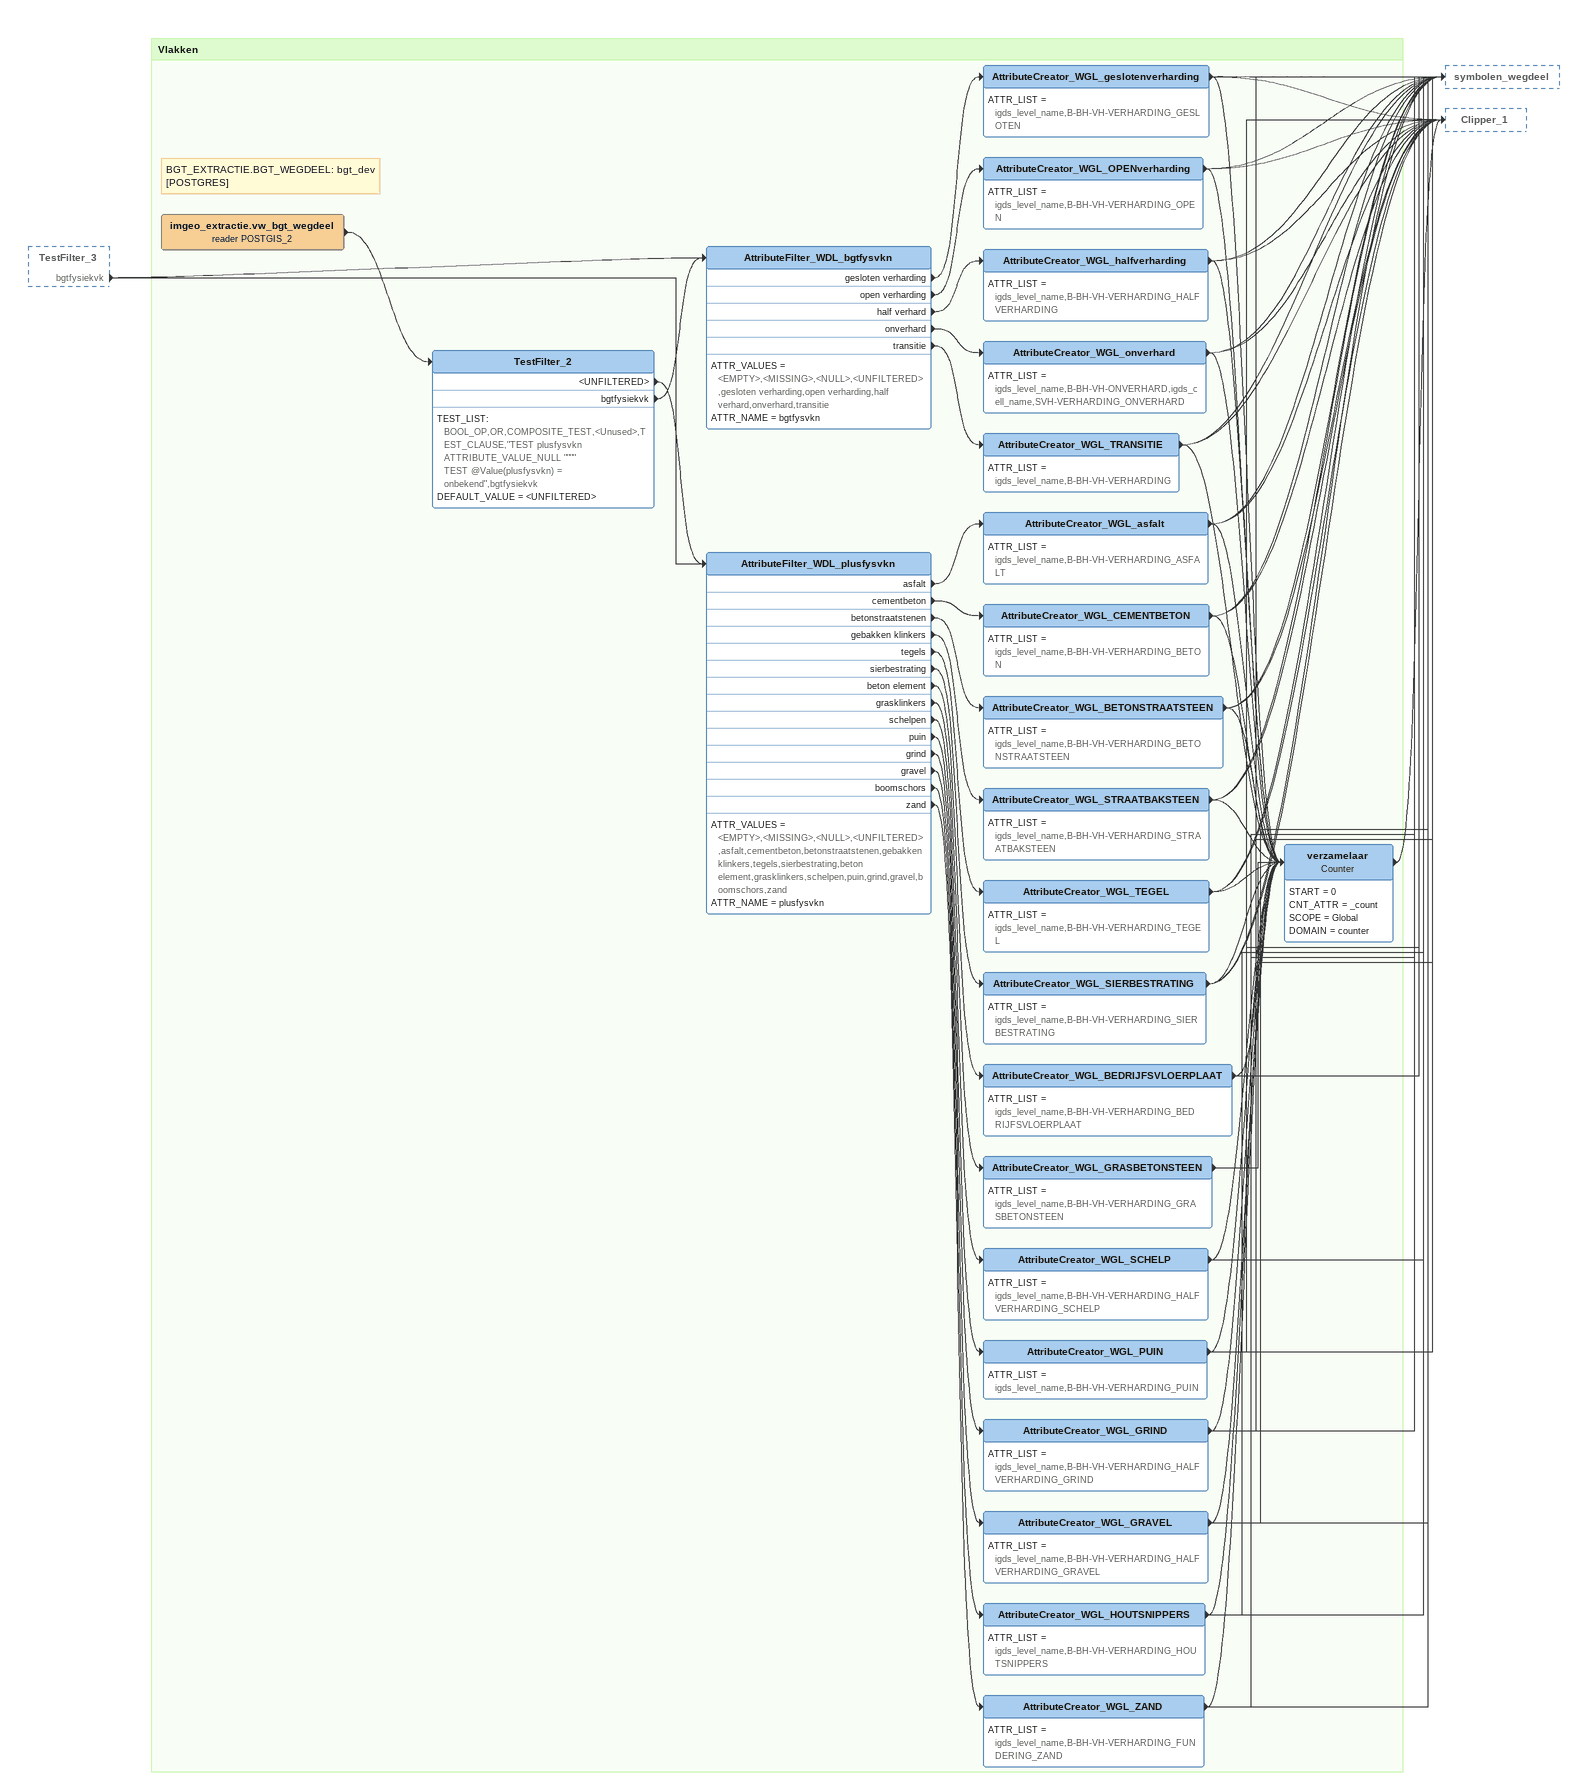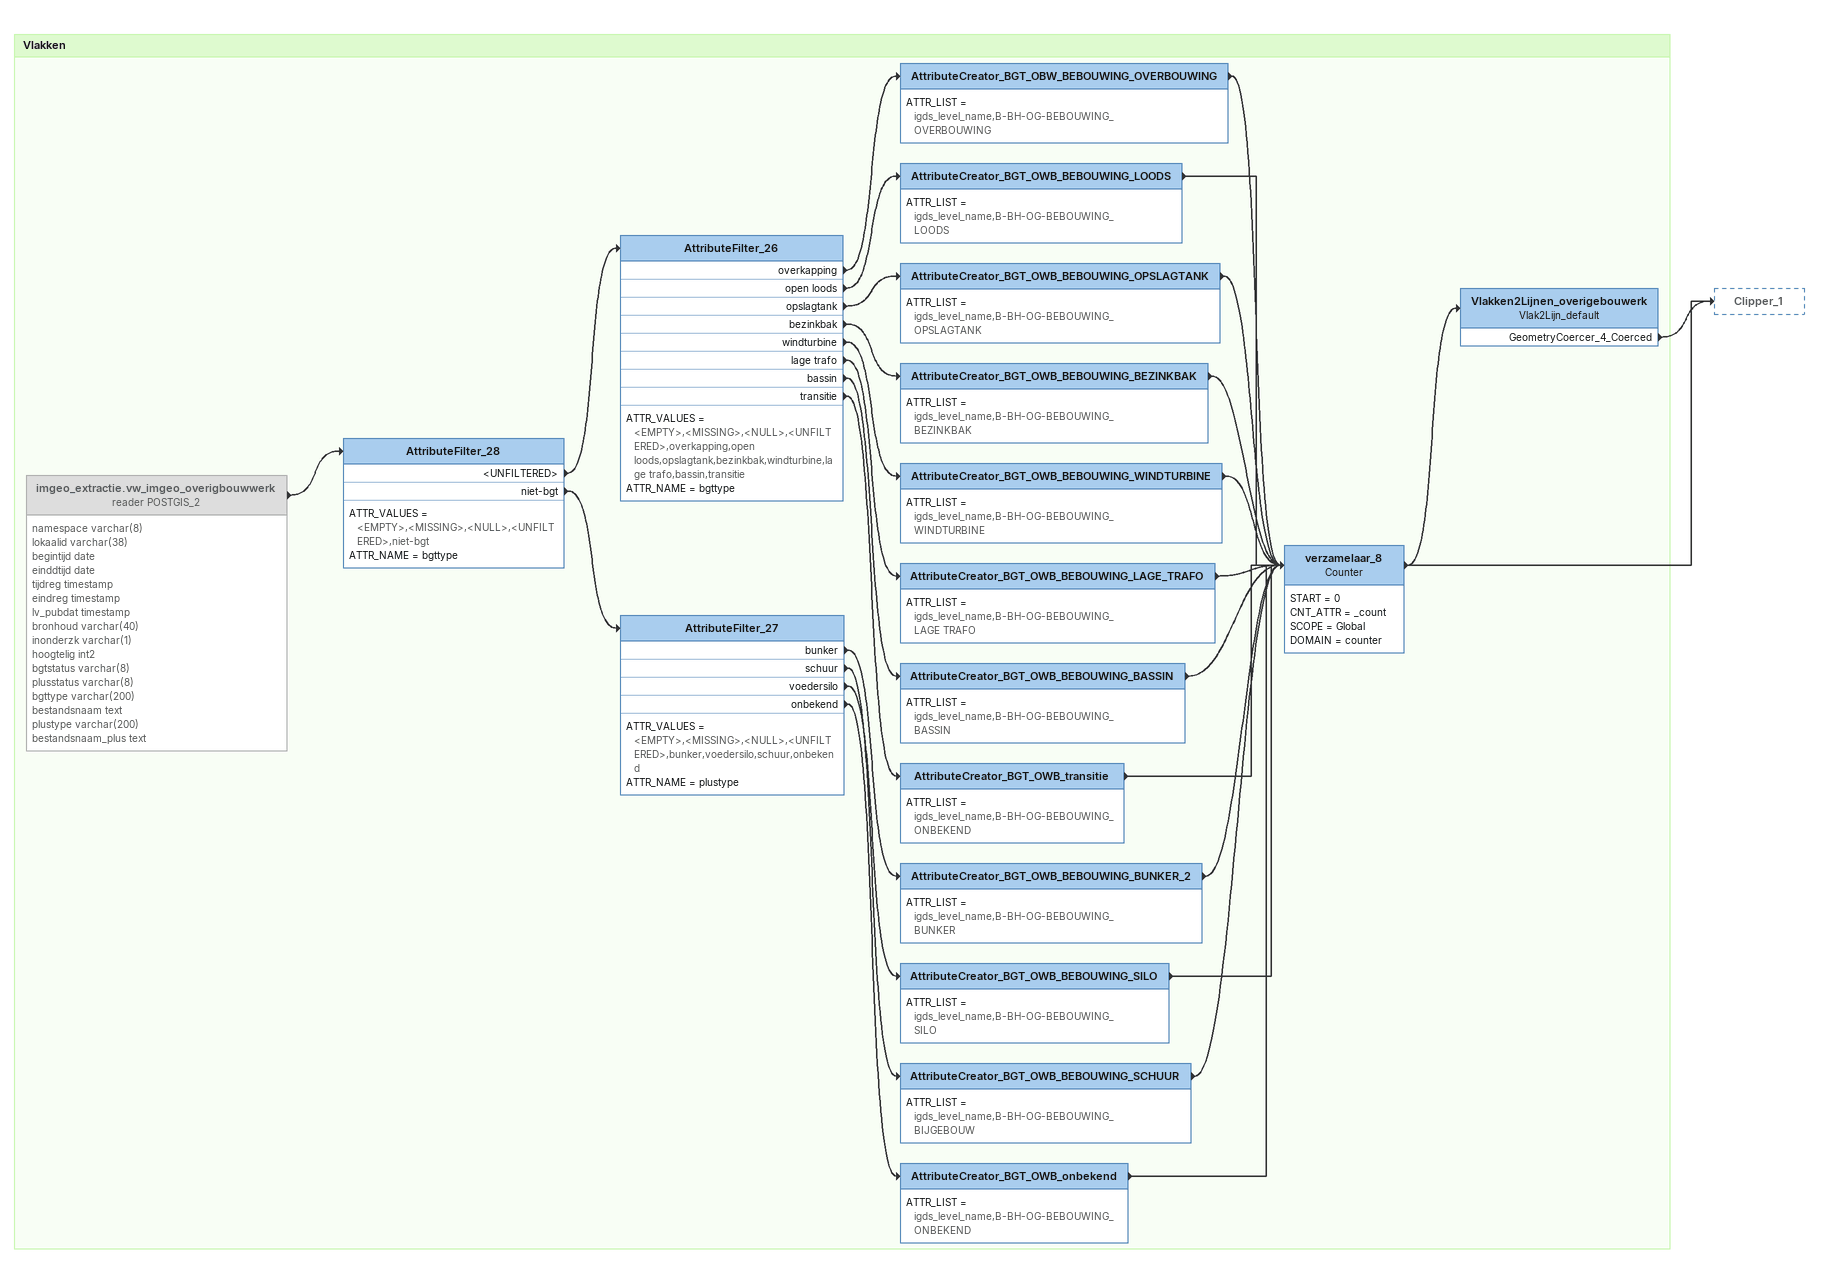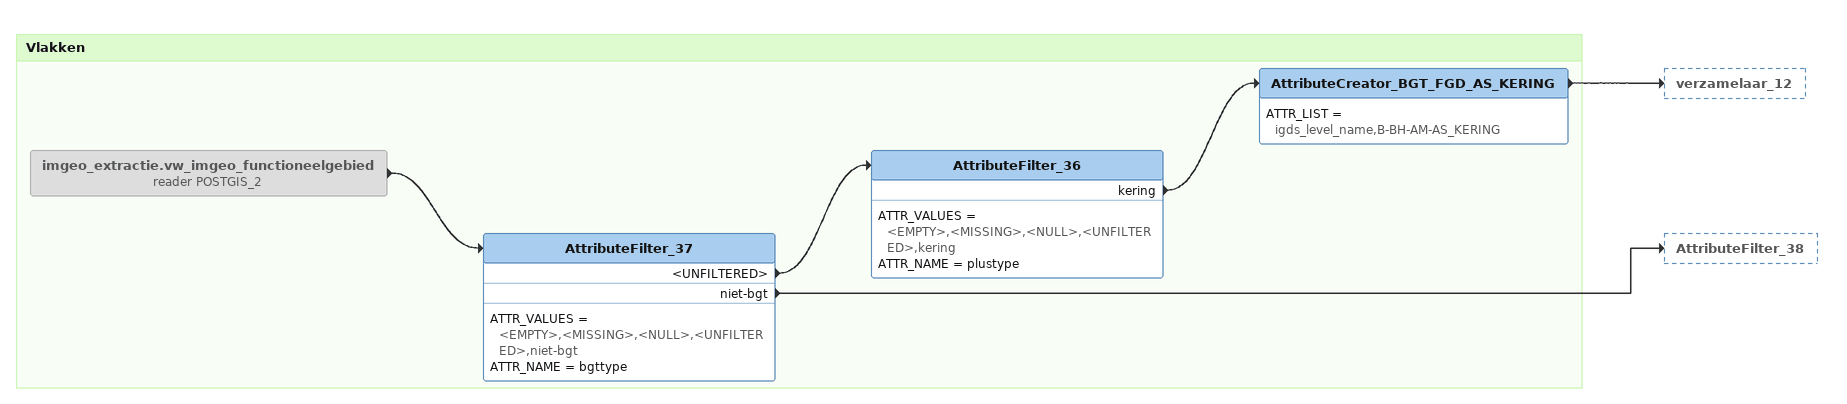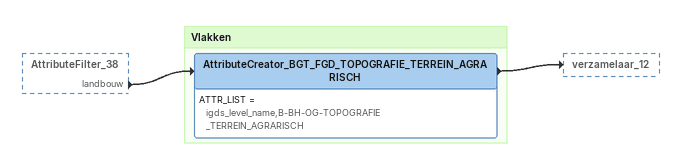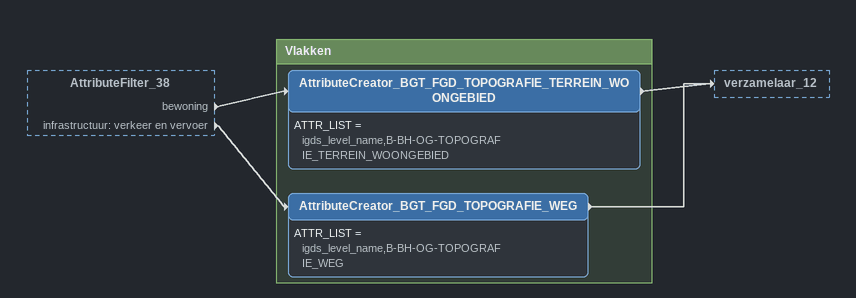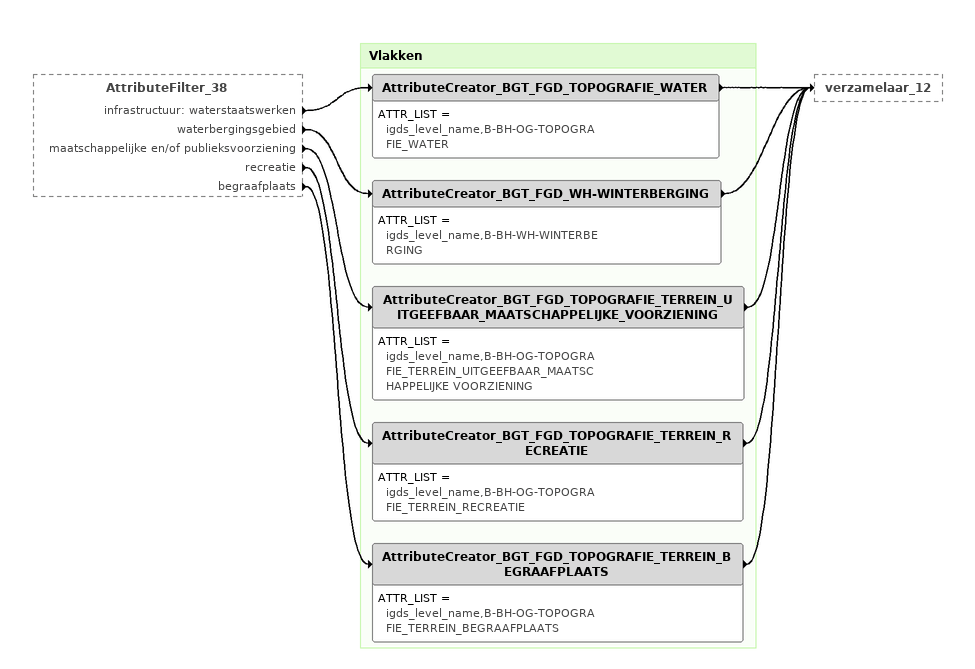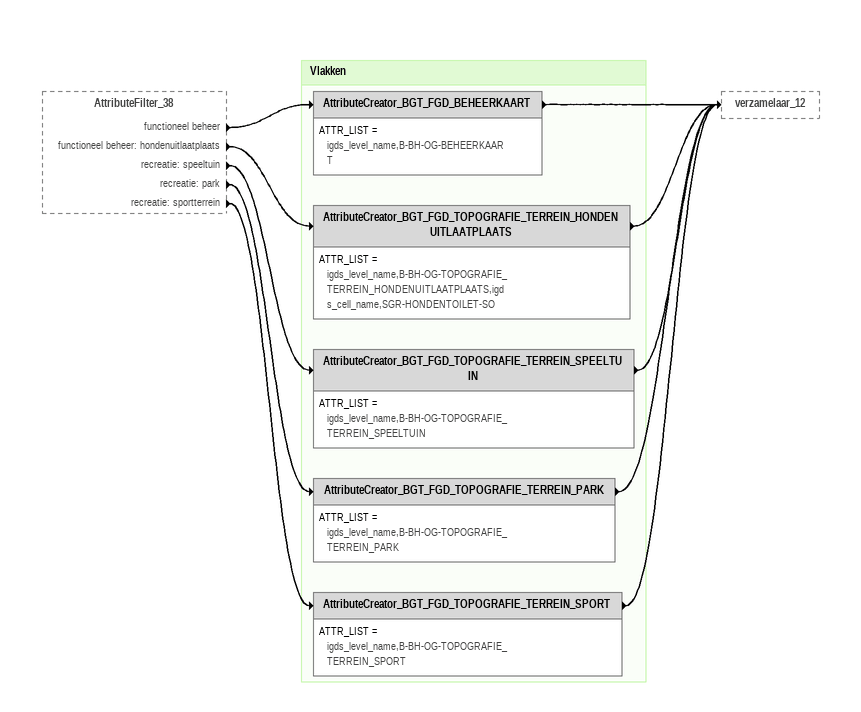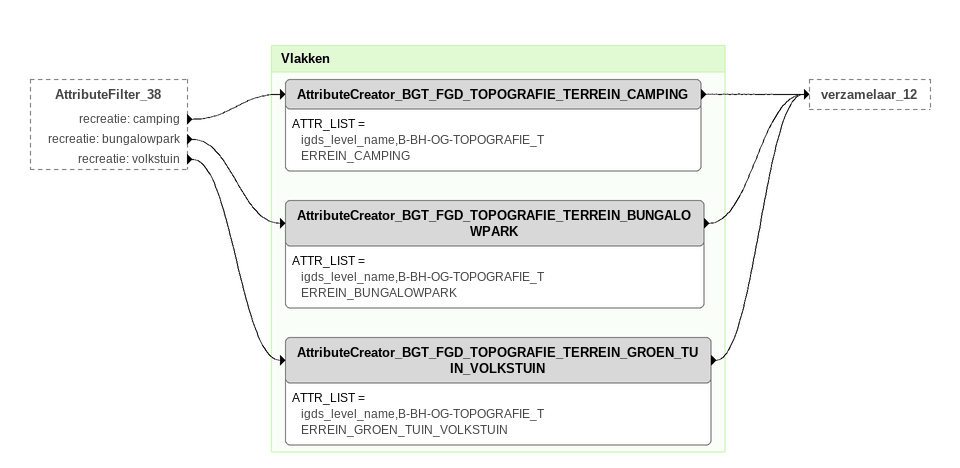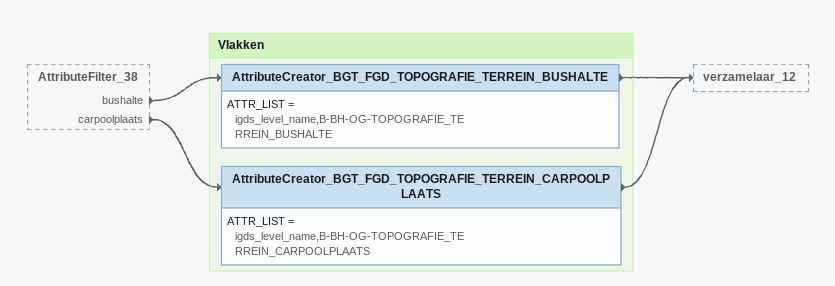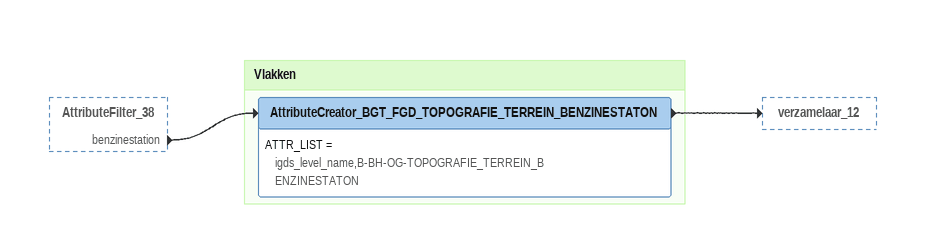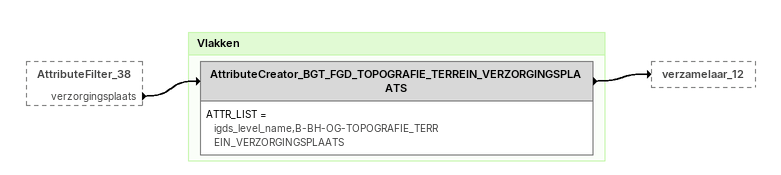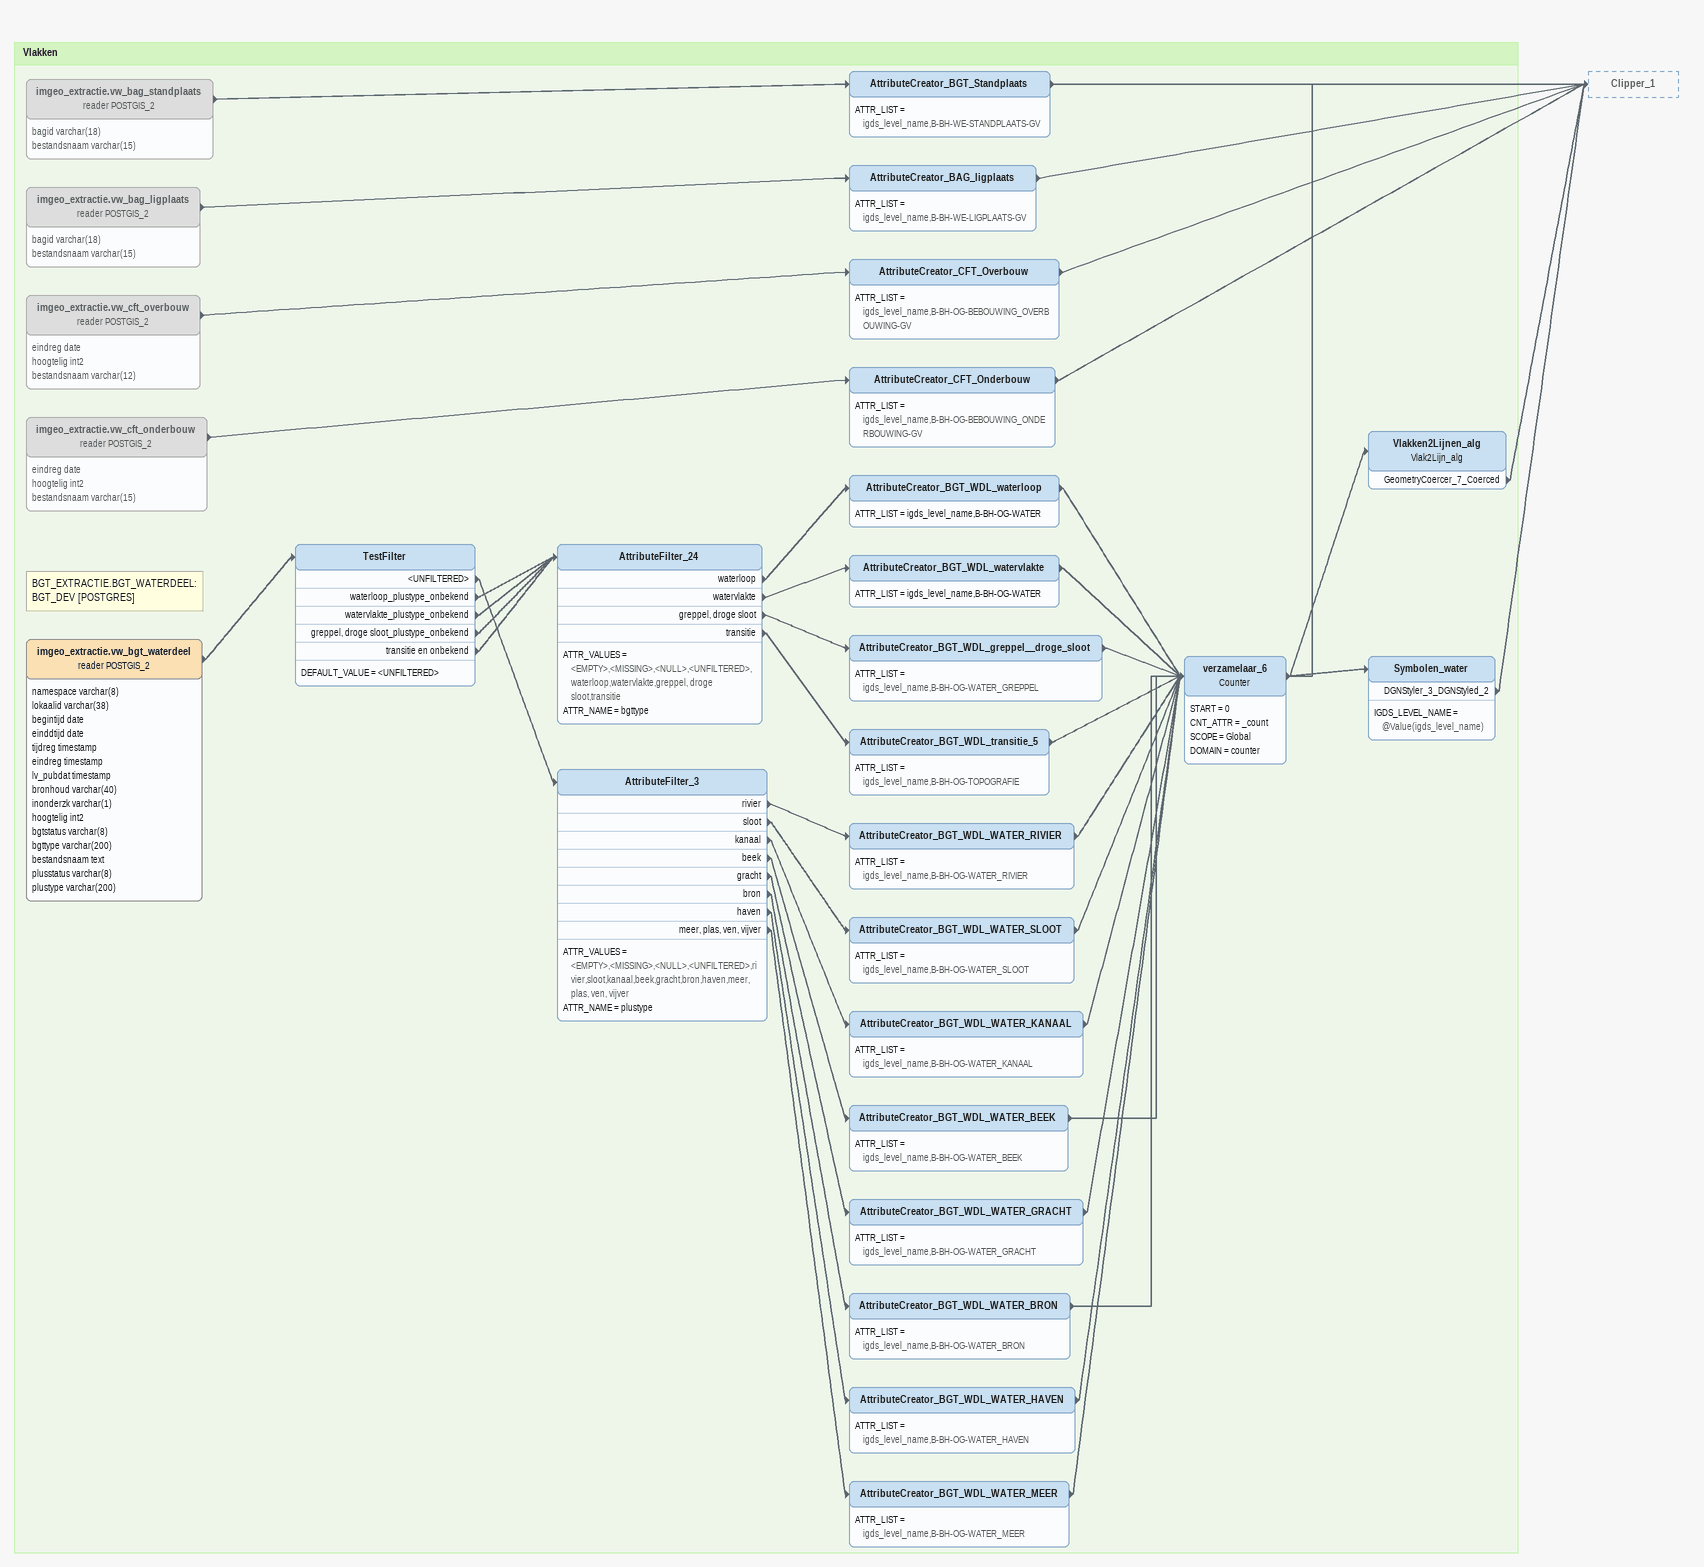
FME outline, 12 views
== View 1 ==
TestFilter_3 [outside]
    bgtfysiekvk -> AttributeFilter_WDL_plusfysvkn
    bgtfysiekvk -> AttributeFilter_WDL_bgtfysvkn

Bookmark: Vlakken
Note: BGT_EXTRACTIE.BGT_WEGDEEL: bgt_dev [POSTGRES]
imgeo_extractie.vw_bgt_wegdeel (reader POSTGIS_2)
    -> TestFilter_2
TestFilter_2
    TEST_LIST:
      BOOL_OP,OR,COMPOSITE_TEST,<Unused>,TEST_CLAUSE,"TEST plusfysvkn ATTRIBUTE_VALUE_NULL """"
      TEST @Value(plusfysvkn) = onbekend",bgtfysiekvk
    DEFAULT_VALUE = <UNFILTERED>
    <UNFILTERED> -> AttributeFilter_WDL_plusfysvkn
    bgtfysiekvk -> AttributeFilter_WDL_bgtfysvkn
AttributeFilter_WDL_bgtfysvkn
    ATTR_VALUES = <EMPTY>,<MISSING>,<NULL>,<UNFILTERED>,gesloten verharding,open verharding,half verhard,onverhard,transitie
    ATTR_NAME = bgtfysvkn
    gesloten verharding -> AttributeCreator_WGL_geslotenverharding
    open verharding -> AttributeCreator_WGL_OPENverharding
    half verhard -> AttributeCreator_WGL_halfverharding
    onverhard -> AttributeCreator_WGL_onverhard
    transitie -> AttributeCreator_WGL_TRANSITIE
AttributeCreator_WGL_geslotenverharding
    ATTR_LIST = igds_level_name,B-BH-VH-VERHARDING_GESLOTEN
    -> verzamelaar
    -> symbolen_wegdeel
    -> Clipper_1
AttributeCreator_WGL_OPENverharding
    ATTR_LIST = igds_level_name,B-BH-VH-VERHARDING_OPEN
    -> verzamelaar
    -> symbolen_wegdeel
    -> Clipper_1
AttributeCreator_WGL_halfverharding
    ATTR_LIST = igds_level_name,B-BH-VH-VERHARDING_HALFVERHARDING
    -> verzamelaar
    -> symbolen_wegdeel
    -> Clipper_1
AttributeCreator_WGL_onverhard
    ATTR_LIST = igds_level_name,B-BH-VH-ONVERHARD,igds_cell_name,SVH-VERHARDING_ONVERHARD
    -> verzamelaar
    -> symbolen_wegdeel
    -> Clipper_1
AttributeCreator_WGL_TRANSITIE
    ATTR_LIST = igds_level_name,B-BH-VH-VERHARDING
    -> verzamelaar
    -> symbolen_wegdeel
    -> Clipper_1
AttributeFilter_WDL_plusfysvkn
    ATTR_VALUES = <EMPTY>,<MISSING>,<NULL>,<UNFILTERED>,asfalt,cementbeton,betonstraatstenen,gebakken klinkers,tegels,sierbestrating,beton element,grasklinkers,schelpen,puin,grind,gravel,boomschors,zand
    ATTR_NAME = plusfysvkn
    asfalt -> AttributeCreator_WGL_asfalt
    cementbeton -> AttributeCreator_WGL_CEMENTBETON
    betonstraatstenen -> AttributeCreator_WGL_BETONSTRAATSTEEN
    gebakken klinkers -> AttributeCreator_WGL_STRAATBAKSTEEN
    tegels -> AttributeCreator_WGL_TEGEL
    sierbestrating -> AttributeCreator_WGL_SIERBESTRATING
    beton element -> AttributeCreator_WGL_BEDRIJFSVLOERPLAAT
    grasklinkers -> AttributeCreator_WGL_GRASBETONSTEEN
    schelpen -> AttributeCreator_WGL_SCHELP
    puin -> AttributeCreator_WGL_PUIN
    grind -> AttributeCreator_WGL_GRIND
    gravel -> AttributeCreator_WGL_GRAVEL
    boomschors -> AttributeCreator_WGL_HOUTSNIPPERS
    zand -> AttributeCreator_WGL_ZAND
AttributeCreator_WGL_asfalt
    ATTR_LIST = igds_level_name,B-BH-VH-VERHARDING_ASFALT
    -> verzamelaar
    -> symbolen_wegdeel
    -> Clipper_1
AttributeCreator_WGL_CEMENTBETON
    ATTR_LIST = igds_level_name,B-BH-VH-VERHARDING_BETON
    -> verzamelaar
    -> symbolen_wegdeel
    -> Clipper_1
AttributeCreator_WGL_BETONSTRAATSTEEN
    ATTR_LIST = igds_level_name,B-BH-VH-VERHARDING_BETONSTRAATSTEEN
    -> verzamelaar
    -> symbolen_wegdeel
    -> Clipper_1
AttributeCreator_WGL_STRAATBAKSTEEN
    ATTR_LIST = igds_level_name,B-BH-VH-VERHARDING_STRAATBAKSTEEN
    -> verzamelaar
    -> symbolen_wegdeel
    -> Clipper_1
AttributeCreator_WGL_TEGEL
    ATTR_LIST = igds_level_name,B-BH-VH-VERHARDING_TEGEL
    -> verzamelaar
    -> symbolen_wegdeel
    -> Clipper_1
AttributeCreator_WGL_SIERBESTRATING
    ATTR_LIST = igds_level_name,B-BH-VH-VERHARDING_SIERBESTRATING
    -> verzamelaar
    -> symbolen_wegdeel
    -> Clipper_1
AttributeCreator_WGL_BEDRIJFSVLOERPLAAT
    ATTR_LIST = igds_level_name,B-BH-VH-VERHARDING_BEDRIJFSVLOERPLAAT
    -> verzamelaar
    -> symbolen_wegdeel
    -> Clipper_1
AttributeCreator_WGL_GRASBETONSTEEN
    ATTR_LIST = igds_level_name,B-BH-VH-VERHARDING_GRASBETONSTEEN
    -> verzamelaar
    -> symbolen_wegdeel
    -> Clipper_1
AttributeCreator_WGL_SCHELP
    ATTR_LIST = igds_level_name,B-BH-VH-VERHARDING_HALFVERHARDING_SCHELP
    -> verzamelaar
    -> symbolen_wegdeel
    -> Clipper_1
AttributeCreator_WGL_PUIN
    ATTR_LIST = igds_level_name,B-BH-VH-VERHARDING_PUIN
    -> verzamelaar
    -> symbolen_wegdeel
    -> Clipper_1
AttributeCreator_WGL_GRIND
    ATTR_LIST = igds_level_name,B-BH-VH-VERHARDING_HALFVERHARDING_GRIND
    -> verzamelaar
    -> symbolen_wegdeel
    -> Clipper_1
AttributeCreator_WGL_GRAVEL
    ATTR_LIST = igds_level_name,B-BH-VH-VERHARDING_HALFVERHARDING_GRAVEL
    -> verzamelaar
    -> symbolen_wegdeel
    -> Clipper_1
AttributeCreator_WGL_HOUTSNIPPERS
    ATTR_LIST = igds_level_name,B-BH-VH-VERHARDING_HOUTSNIPPERS
    -> verzamelaar
    -> symbolen_wegdeel
    -> Clipper_1
AttributeCreator_WGL_ZAND
    ATTR_LIST = igds_level_name,B-BH-VH-VERHARDING_FUNDERING_ZAND
    -> verzamelaar
    -> symbolen_wegdeel
    -> Clipper_1
verzamelaar: Counter
    START = 0
    CNT_ATTR = _count
    SCOPE = Global
    DOMAIN = counter
    -> Clipper_1

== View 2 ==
Bookmark: Vlakken
imgeo_extractie.vw_imgeo_overigbouwwerk (reader POSTGIS_2) [off]
    attributes: namespace varchar(8), lokaalid varchar(38), begintijd date, einddtijd date, tijdreg timestamp, eindreg timestamp, lv_pubdat timestamp, bronhoud varchar(40), inonderzk varchar(1), hoogtelig int2, bgtstatus varchar(8), plusstatus varchar(8), bgttype varchar(200), bestandsnaam text, plustype varchar(200), bestandsnaam_plus text
    -> AttributeFilter_28
AttributeFilter_28
    ATTR_VALUES = <EMPTY>,<MISSING>,<NULL>,<UNFILTERED>,niet-bgt
    ATTR_NAME = bgttype
    <UNFILTERED> -> AttributeFilter_26
    niet-bgt -> AttributeFilter_27
AttributeFilter_26
    ATTR_VALUES = <EMPTY>,<MISSING>,<NULL>,<UNFILTERED>,overkapping,open loods,opslagtank,bezinkbak,windturbine,lage trafo,bassin,transitie
    ATTR_NAME = bgttype
    overkapping -> AttributeCreator_BGT_OBW_BEBOUWING_OVERBOUWING
    open loods -> AttributeCreator_BGT_OWB_BEBOUWING_LOODS
    opslagtank -> AttributeCreator_BGT_OWB_BEBOUWING_OPSLAGTANK
    bezinkbak -> AttributeCreator_BGT_OWB_BEBOUWING_BEZINKBAK
    windturbine -> AttributeCreator_BGT_OWB_BEBOUWING_WINDTURBINE
    lage trafo -> AttributeCreator_BGT_OWB_BEBOUWING_LAGE_TRAFO
    bassin -> AttributeCreator_BGT_OWB_BEBOUWING_BASSIN
    transitie -> AttributeCreator_BGT_OWB_transitie
AttributeCreator_BGT_OBW_BEBOUWING_OVERBOUWING
    ATTR_LIST = igds_level_name,B-BH-OG-BEBOUWING_OVERBOUWING
    -> verzamelaar_8
AttributeCreator_BGT_OWB_BEBOUWING_LOODS
    ATTR_LIST = igds_level_name,B-BH-OG-BEBOUWING_LOODS
    -> verzamelaar_8
AttributeCreator_BGT_OWB_BEBOUWING_OPSLAGTANK
    ATTR_LIST = igds_level_name,B-BH-OG-BEBOUWING_OPSLAGTANK
    -> verzamelaar_8
AttributeCreator_BGT_OWB_BEBOUWING_BEZINKBAK
    ATTR_LIST = igds_level_name,B-BH-OG-BEBOUWING_BEZINKBAK
    -> verzamelaar_8
AttributeCreator_BGT_OWB_BEBOUWING_WINDTURBINE
    ATTR_LIST = igds_level_name,B-BH-OG-BEBOUWING_WINDTURBINE
    -> verzamelaar_8
AttributeCreator_BGT_OWB_BEBOUWING_LAGE_TRAFO
    ATTR_LIST = igds_level_name,B-BH-OG-BEBOUWING_LAGE TRAFO
    -> verzamelaar_8
AttributeCreator_BGT_OWB_BEBOUWING_BASSIN
    ATTR_LIST = igds_level_name,B-BH-OG-BEBOUWING_BASSIN
    -> verzamelaar_8
AttributeCreator_BGT_OWB_transitie
    ATTR_LIST = igds_level_name,B-BH-OG-BEBOUWING_ONBEKEND
    -> verzamelaar_8
AttributeFilter_27
    ATTR_VALUES = <EMPTY>,<MISSING>,<NULL>,<UNFILTERED>,bunker,voedersilo,schuur,onbekend
    ATTR_NAME = plustype
    bunker -> AttributeCreator_BGT_OWB_BEBOUWING_BUNKER_2
    schuur -> AttributeCreator_BGT_OWB_BEBOUWING_SCHUUR
    voedersilo -> AttributeCreator_BGT_OWB_BEBOUWING_SILO
    onbekend -> AttributeCreator_BGT_OWB_onbekend
AttributeCreator_BGT_OWB_BEBOUWING_BUNKER_2
    ATTR_LIST = igds_level_name,B-BH-OG-BEBOUWING_BUNKER
    -> verzamelaar_8
AttributeCreator_BGT_OWB_BEBOUWING_SILO
    ATTR_LIST = igds_level_name,B-BH-OG-BEBOUWING_SILO
    -> verzamelaar_8
AttributeCreator_BGT_OWB_BEBOUWING_SCHUUR
    ATTR_LIST = igds_level_name,B-BH-OG-BEBOUWING_BIJGEBOUW
    -> verzamelaar_8
AttributeCreator_BGT_OWB_onbekend
    ATTR_LIST = igds_level_name,B-BH-OG-BEBOUWING_ONBEKEND
    -> verzamelaar_8
verzamelaar_8: Counter
    START = 0
    CNT_ATTR = _count
    SCOPE = Global
    DOMAIN = counter
    -> Vlakken2Lijnen_overigebouwerk
    -> Clipper_1
Vlakken2Lijnen_overigebouwerk: Vlak2Lijn_default
    GeometryCoercer_4_Coerced -> Clipper_1

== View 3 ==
Bookmark: Vlakken
imgeo_extractie.vw_imgeo_functioneelgebied (reader POSTGIS_2) [off]
    -> AttributeFilter_37
AttributeFilter_37
    ATTR_VALUES = <EMPTY>,<MISSING>,<NULL>,<UNFILTERED>,niet-bgt
    ATTR_NAME = bgttype
    <UNFILTERED> -> AttributeFilter_36
    niet-bgt -> AttributeFilter_38
AttributeFilter_36
    ATTR_VALUES = <EMPTY>,<MISSING>,<NULL>,<UNFILTERED>,kering
    ATTR_NAME = plustype
    kering -> AttributeCreator_BGT_FGD_AS_KERING
AttributeCreator_BGT_FGD_AS_KERING
    ATTR_LIST = igds_level_name,B-BH-AM-AS_KERING
    -> verzamelaar_12

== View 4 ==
AttributeFilter_38 [outside]
    landbouw -> AttributeCreator_BGT_FGD_TOPOGRAFIE_TERREIN_AGRARISCH

Bookmark: Vlakken
AttributeCreator_BGT_FGD_TOPOGRAFIE_TERREIN_AGRARISCH
    ATTR_LIST = igds_level_name,B-BH-OG-TOPOGRAFIE_TERREIN_AGRARISCH
    -> verzamelaar_12

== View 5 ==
AttributeFilter_38 [outside]
    bewoning -> AttributeCreator_BGT_FGD_TOPOGRAFIE_TERREIN_WOONGEBIED
    infrastructuur: verkeer en vervoer -> AttributeCreator_BGT_FGD_TOPOGRAFIE_WEG

Bookmark: Vlakken
AttributeCreator_BGT_FGD_TOPOGRAFIE_TERREIN_WOONGEBIED
    ATTR_LIST = igds_level_name,B-BH-OG-TOPOGRAFIE_TERREIN_WOONGEBIED
    -> verzamelaar_12
AttributeCreator_BGT_FGD_TOPOGRAFIE_WEG
    ATTR_LIST = igds_level_name,B-BH-OG-TOPOGRAFIE_WEG
    -> verzamelaar_12

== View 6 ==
AttributeFilter_38 [outside]
    infrastructuur: waterstaatswerken -> AttributeCreator_BGT_FGD_TOPOGRAFIE_WATER
    waterbergingsgebied -> AttributeCreator_BGT_FGD_WH-WINTERBERGING
    maatschappelijke en/of publieksvoorziening -> AttributeCreator_BGT_FGD_TOPOGRAFIE_TERREIN_UITGEEFBAAR_MAATSCHAPPELIJKE_VOORZIENING
    recreatie -> AttributeCreator_BGT_FGD_TOPOGRAFIE_TERREIN_RECREATIE
    begraafplaats -> AttributeCreator_BGT_FGD_TOPOGRAFIE_TERREIN_BEGRAAFPLAATS

Bookmark: Vlakken
AttributeCreator_BGT_FGD_TOPOGRAFIE_WATER
    ATTR_LIST = igds_level_name,B-BH-OG-TOPOGRAFIE_WATER
    -> verzamelaar_12
AttributeCreator_BGT_FGD_WH-WINTERBERGING
    ATTR_LIST = igds_level_name,B-BH-WH-WINTERBERGING
    -> verzamelaar_12
AttributeCreator_BGT_FGD_TOPOGRAFIE_TERREIN_UITGEEFBAAR_MAATSCHAPPELIJKE_VOORZIENING
    ATTR_LIST = igds_level_name,B-BH-OG-TOPOGRAFIE_TERREIN_UITGEEFBAAR_MAATSCHAPPELIJKE VOORZIENING
    -> verzamelaar_12
AttributeCreator_BGT_FGD_TOPOGRAFIE_TERREIN_RECREATIE
    ATTR_LIST = igds_level_name,B-BH-OG-TOPOGRAFIE_TERREIN_RECREATIE
    -> verzamelaar_12
AttributeCreator_BGT_FGD_TOPOGRAFIE_TERREIN_BEGRAAFPLAATS
    ATTR_LIST = igds_level_name,B-BH-OG-TOPOGRAFIE_TERREIN_BEGRAAFPLAATS
    -> verzamelaar_12

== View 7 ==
AttributeFilter_38 [outside]
    functioneel beheer -> AttributeCreator_BGT_FGD_BEHEERKAART
    functioneel beheer: hondenuitlaatplaats -> AttributeCreator_BGT_FGD_TOPOGRAFIE_TERREIN_HONDENUITLAATPLAATS
    recreatie: speeltuin -> AttributeCreator_BGT_FGD_TOPOGRAFIE_TERREIN_SPEELTUIN
    recreatie: park -> AttributeCreator_BGT_FGD_TOPOGRAFIE_TERREIN_PARK
    recreatie: sportterrein -> AttributeCreator_BGT_FGD_TOPOGRAFIE_TERREIN_SPORT

Bookmark: Vlakken
AttributeCreator_BGT_FGD_BEHEERKAART
    ATTR_LIST = igds_level_name,B-BH-OG-BEHEERKAART
    -> verzamelaar_12
AttributeCreator_BGT_FGD_TOPOGRAFIE_TERREIN_HONDENUITLAATPLAATS
    ATTR_LIST = igds_level_name,B-BH-OG-TOPOGRAFIE_TERREIN_HONDENUITLAATPLAATS,igds_cell_name,SGR-HONDENTOILET-SO
    -> verzamelaar_12
AttributeCreator_BGT_FGD_TOPOGRAFIE_TERREIN_SPEELTUIN
    ATTR_LIST = igds_level_name,B-BH-OG-TOPOGRAFIE_TERREIN_SPEELTUIN
    -> verzamelaar_12
AttributeCreator_BGT_FGD_TOPOGRAFIE_TERREIN_PARK
    ATTR_LIST = igds_level_name,B-BH-OG-TOPOGRAFIE_TERREIN_PARK
    -> verzamelaar_12
AttributeCreator_BGT_FGD_TOPOGRAFIE_TERREIN_SPORT
    ATTR_LIST = igds_level_name,B-BH-OG-TOPOGRAFIE_TERREIN_SPORT
    -> verzamelaar_12

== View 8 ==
AttributeFilter_38 [outside]
    recreatie: camping -> AttributeCreator_BGT_FGD_TOPOGRAFIE_TERREIN_CAMPING
    recreatie: bungalowpark -> AttributeCreator_BGT_FGD_TOPOGRAFIE_TERREIN_BUNGALOWPARK
    recreatie: volkstuin -> AttributeCreator_BGT_FGD_TOPOGRAFIE_TERREIN_GROEN_TUIN_VOLKSTUIN

Bookmark: Vlakken
AttributeCreator_BGT_FGD_TOPOGRAFIE_TERREIN_CAMPING
    ATTR_LIST = igds_level_name,B-BH-OG-TOPOGRAFIE_TERREIN_CAMPING
    -> verzamelaar_12
AttributeCreator_BGT_FGD_TOPOGRAFIE_TERREIN_BUNGALOWPARK
    ATTR_LIST = igds_level_name,B-BH-OG-TOPOGRAFIE_TERREIN_BUNGALOWPARK
    -> verzamelaar_12
AttributeCreator_BGT_FGD_TOPOGRAFIE_TERREIN_GROEN_TUIN_VOLKSTUIN
    ATTR_LIST = igds_level_name,B-BH-OG-TOPOGRAFIE_TERREIN_GROEN_TUIN_VOLKSTUIN
    -> verzamelaar_12

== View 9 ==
AttributeFilter_38 [outside]
    bushalte -> AttributeCreator_BGT_FGD_TOPOGRAFIE_TERREIN_BUSHALTE
    carpoolplaats -> AttributeCreator_BGT_FGD_TOPOGRAFIE_TERREIN_CARPOOLPLAATS

Bookmark: Vlakken
AttributeCreator_BGT_FGD_TOPOGRAFIE_TERREIN_BUSHALTE
    ATTR_LIST = igds_level_name,B-BH-OG-TOPOGRAFIE_TERREIN_BUSHALTE
    -> verzamelaar_12
AttributeCreator_BGT_FGD_TOPOGRAFIE_TERREIN_CARPOOLPLAATS
    ATTR_LIST = igds_level_name,B-BH-OG-TOPOGRAFIE_TERREIN_CARPOOLPLAATS
    -> verzamelaar_12

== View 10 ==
AttributeFilter_38 [outside]
    benzinestation -> AttributeCreator_BGT_FGD_TOPOGRAFIE_TERREIN_BENZINESTATON

Bookmark: Vlakken
AttributeCreator_BGT_FGD_TOPOGRAFIE_TERREIN_BENZINESTATON
    ATTR_LIST = igds_level_name,B-BH-OG-TOPOGRAFIE_TERREIN_BENZINESTATON
    -> verzamelaar_12

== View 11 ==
AttributeFilter_38 [outside]
    verzorgingsplaats -> AttributeCreator_BGT_FGD_TOPOGRAFIE_TERREIN_VERZORGINGSPLAATS

Bookmark: Vlakken
AttributeCreator_BGT_FGD_TOPOGRAFIE_TERREIN_VERZORGINGSPLAATS
    ATTR_LIST = igds_level_name,B-BH-OG-TOPOGRAFIE_TERREIN_VERZORGINGSPLAATS
    -> verzamelaar_12

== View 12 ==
Bookmark: Vlakken
imgeo_extractie.vw_bag_standplaats (reader POSTGIS_2) [off]
    attributes: bagid varchar(18), bestandsnaam varchar(15)
    -> AttributeCreator_BGT_Standplaats
AttributeCreator_BGT_Standplaats
    ATTR_LIST = igds_level_name,B-BH-WE-STANDPLAATS-GV
    -> Clipper_1
imgeo_extractie.vw_bag_ligplaats (reader POSTGIS_2) [off]
    attributes: bagid varchar(18), bestandsnaam varchar(15)
    -> AttributeCreator_BAG_ligplaats
AttributeCreator_BAG_ligplaats
    ATTR_LIST = igds_level_name,B-BH-WE-LIGPLAATS-GV
    -> Clipper_1
imgeo_extractie.vw_cft_overbouw (reader POSTGIS_2) [off]
    attributes: eindreg date, hoogtelig int2, bestandsnaam varchar(12)
    -> AttributeCreator_CFT_Overbouw
AttributeCreator_CFT_Overbouw
    ATTR_LIST = igds_level_name,B-BH-OG-BEBOUWING_OVERBOUWING-GV
    -> Clipper_1
imgeo_extractie.vw_cft_onderbouw (reader POSTGIS_2) [off]
    attributes: eindreg date, hoogtelig int2, bestandsnaam varchar(15)
    -> AttributeCreator_CFT_Onderbouw
AttributeCreator_CFT_Onderbouw
    ATTR_LIST = igds_level_name,B-BH-OG-BEBOUWING_ONDERBOUWING-GV
    -> Clipper_1
Note: BGT_EXTRACTIE.BGT_WATERDEEL: BGT_DEV [POSTGRES]
imgeo_extractie.vw_bgt_waterdeel (reader POSTGIS_2)
    attributes: namespace varchar(8), lokaalid varchar(38), begintijd date, einddtijd date, tijdreg timestamp, eindreg timestamp, lv_pubdat timestamp, bronhoud varchar(40), inonderzk varchar(1), hoogtelig int2, bgtstatus varchar(8), bgttype varchar(200), bestandsnaam text, plusstatus varchar(8), plustype varchar(200)
    -> TestFilter
TestFilter
    DEFAULT_VALUE = <UNFILTERED>
    <UNFILTERED> -> AttributeFilter_3
    waterloop_plustype_onbekend -> AttributeFilter_24
    watervlakte_plustype_onbekend -> AttributeFilter_24
    greppel, droge sloot_plustype_onbekend -> AttributeFilter_24
    transitie en onbekend -> AttributeFilter_24
AttributeFilter_24
    ATTR_VALUES = <EMPTY>,<MISSING>,<NULL>,<UNFILTERED>,waterloop,watervlakte,greppel, droge sloot,transitie
    ATTR_NAME = bgttype
    waterloop -> AttributeCreator_BGT_WDL_waterloop
    watervlakte -> AttributeCreator_BGT_WDL_watervlakte
    greppel, droge sloot -> AttributeCreator_BGT_WDL_greppel__droge_sloot
    transitie -> AttributeCreator_BGT_WDL_transitie_5
AttributeCreator_BGT_WDL_waterloop
    ATTR_LIST = igds_level_name,B-BH-OG-WATER
    -> verzamelaar_6
AttributeCreator_BGT_WDL_watervlakte
    ATTR_LIST = igds_level_name,B-BH-OG-WATER
    -> verzamelaar_6
AttributeCreator_BGT_WDL_greppel__droge_sloot
    ATTR_LIST = igds_level_name,B-BH-OG-WATER_GREPPEL
    -> verzamelaar_6
AttributeCreator_BGT_WDL_transitie_5
    ATTR_LIST = igds_level_name,B-BH-OG-TOPOGRAFIE
    -> verzamelaar_6
AttributeFilter_3
    ATTR_VALUES = <EMPTY>,<MISSING>,<NULL>,<UNFILTERED>,rivier,sloot,kanaal,beek,gracht,bron,haven,meer, plas, ven, vijver
    ATTR_NAME = plustype
    rivier -> AttributeCreator_BGT_WDL_WATER_RIVIER
    sloot -> AttributeCreator_BGT_WDL_WATER_SLOOT
    kanaal -> AttributeCreator_BGT_WDL_WATER_KANAAL
    beek -> AttributeCreator_BGT_WDL_WATER_BEEK
    gracht -> AttributeCreator_BGT_WDL_WATER_GRACHT
    bron -> AttributeCreator_BGT_WDL_WATER_BRON
    haven -> AttributeCreator_BGT_WDL_WATER_HAVEN
    meer, plas, ven, vijver -> AttributeCreator_BGT_WDL_WATER_MEER
AttributeCreator_BGT_WDL_WATER_RIVIER
    ATTR_LIST = igds_level_name,B-BH-OG-WATER_RIVIER
    -> verzamelaar_6
AttributeCreator_BGT_WDL_WATER_SLOOT
    ATTR_LIST = igds_level_name,B-BH-OG-WATER_SLOOT
    -> verzamelaar_6
AttributeCreator_BGT_WDL_WATER_KANAAL
    ATTR_LIST = igds_level_name,B-BH-OG-WATER_KANAAL
    -> verzamelaar_6
AttributeCreator_BGT_WDL_WATER_BEEK
    ATTR_LIST = igds_level_name,B-BH-OG-WATER_BEEK
    -> verzamelaar_6
AttributeCreator_BGT_WDL_WATER_GRACHT
    ATTR_LIST = igds_level_name,B-BH-OG-WATER_GRACHT
    -> verzamelaar_6
AttributeCreator_BGT_WDL_WATER_BRON
    ATTR_LIST = igds_level_name,B-BH-OG-WATER_BRON
    -> verzamelaar_6
AttributeCreator_BGT_WDL_WATER_HAVEN
    ATTR_LIST = igds_level_name,B-BH-OG-WATER_HAVEN
    -> verzamelaar_6
AttributeCreator_BGT_WDL_WATER_MEER
    ATTR_LIST = igds_level_name,B-BH-OG-WATER_MEER
    -> verzamelaar_6
verzamelaar_6: Counter
    START = 0
    CNT_ATTR = _count
    SCOPE = Global
    DOMAIN = counter
    -> Clipper_1
    -> Symbolen_water
    -> Vlakken2Lijnen_alg
Vlakken2Lijnen_alg: Vlak2Lijn_alg
    GeometryCoercer_7_Coerced -> Clipper_1
Symbolen_water
    IGDS_LEVEL_NAME = @Value(igds_level_name)
    DGNStyler_3_DGNStyled_2 -> Clipper_1
